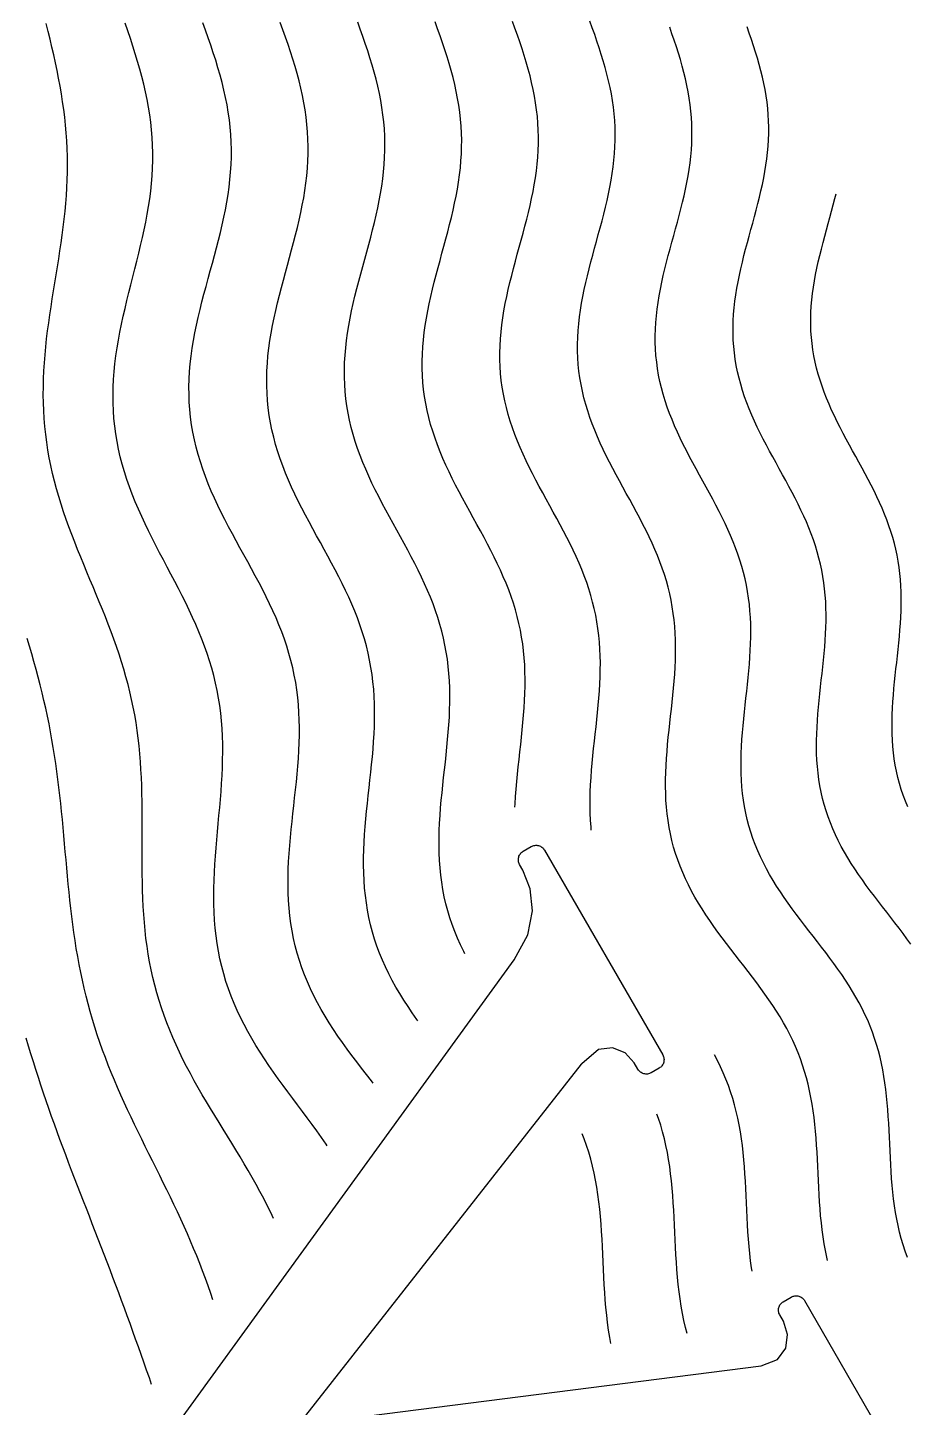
# Model space of a CAD drawing. Header units: millimetres. Extents: x -17.8 to 17.8, y -17.8 to 17.8.
# Drawn here: x -14.95 to -11.32, y -5.78 to -0.08 of the extents above; entities that cross this region are included whole.
import ezdxf

# ---------------------------------------------------------------- set-up
doc = ezdxf.new("R2010")
doc.units = ezdxf.units.MM
for name, color, linetype in [('ALTIN', 2, 'Continuous'), ('DOKU', 8, 'Continuous'), ('KESIM', 1, 'Continuous')]:
    doc.layers.add(name, color=color, linetype=linetype)

msp = doc.modelspace()

# ---------------------------------------------------------------- linework, layer by layer
at = {"layer": 'ALTIN'}
msp.add_lwpolyline([(-14.5195, -6.1042), (-12.9435, -3.93), (-12.8861, -3.8263), (-12.8673, -3.7271), (-12.8768, -3.6366), (-12.9065, -3.5599), (-12.9202, -3.5363), (-12.922, -3.5328), (-12.9234, -3.5291), (-12.9245, -3.5253), (-12.9252, -3.5215), (-12.9255, -3.5176), (-12.9255, -3.5136), (-12.925, -3.5097), (-12.9242, -3.5059), (-12.923, -3.5022), (-12.9214, -3.4986), (-12.9195, -3.4951), (-12.9173, -3.4919), (-12.9147, -3.4889), (-12.9119, -3.4862), (-12.9089, -3.4837), (-12.9056, -3.4816), (-12.8725, -3.4626), (-12.869, -3.4608), (-12.8654, -3.4593), (-12.8616, -3.4582), (-12.8577, -3.4575), (-12.8538, -3.4572), (-12.8499, -3.4573), (-12.846, -3.4577), (-12.8422, -3.4586), (-12.8384, -3.4598), (-12.8348, -3.4613), (-12.8314, -3.4632), (-12.8282, -3.4655), (-12.8252, -3.468), (-12.8224, -3.4708), (-12.82, -3.4739), (-12.8179, -3.4772), (-12.3298, -4.3226), (-12.328, -4.3261), (-12.3265, -4.3298), (-12.3255, -4.3335), (-12.3248, -4.3374), (-12.3244, -4.3413), (-12.3245, -4.3452), (-12.3249, -4.3491), (-12.3258, -4.353), (-12.327, -4.3567), (-12.3285, -4.3603), (-12.3304, -4.3637), (-12.3327, -4.367), (-12.3352, -4.37), (-12.338, -4.3727), (-12.3411, -4.3751), (-12.3444, -4.3773), (-12.3774, -4.3963), (-12.3809, -4.3981), (-12.3846, -4.3996), (-12.3884, -4.4006), (-12.3922, -4.4014), (-12.3961, -4.4017), (-12.4001, -4.4016), (-12.404, -4.4012), (-12.4078, -4.4003), (-12.4115, -4.3991), (-12.4151, -4.3976), (-12.4186, -4.3957), (-12.4218, -4.3934), (-12.4248, -4.3909), (-12.4275, -4.3881), (-12.43, -4.385), (-12.4321, -4.3817), (-12.4471, -4.3556), (-12.4854, -4.3142), (-12.5371, -4.293), (-12.5947, -4.3004), (-12.6642, -4.3589), (-12.6668, -4.3608), (-13.8346, -5.8499), (-11.9232, -5.6054), (-11.8563, -5.5804), (-11.8215, -5.5333), (-11.8145, -5.4763), (-11.8317, -5.4215), (-11.8465, -5.3959), (-11.8483, -5.3924), (-11.8498, -5.3888), (-11.8508, -5.385), (-11.8515, -5.3811), (-11.8519, -5.3772), (-11.8518, -5.3733), (-11.8514, -5.3694), (-11.8505, -5.3655), (-11.8493, -5.3618), (-11.8478, -5.3582), (-11.8459, -5.3548), (-11.8436, -5.3515), (-11.8411, -5.3486), (-11.8383, -5.3458), (-11.8352, -5.3434), (-11.8319, -5.3413), (-11.7989, -5.3222), (-11.7954, -5.3204), (-11.7917, -5.319), (-11.7879, -5.3179), (-11.7841, -5.3172), (-11.7802, -5.3168), (-11.7762, -5.3169), (-11.7723, -5.3174), (-11.7685, -5.3182), (-11.7648, -5.3194), (-11.7612, -5.321), (-11.7577, -5.3229), (-11.7545, -5.3251), (-11.7515, -5.3276), (-11.7488, -5.3305), (-11.7463, -5.3335), (-11.7442, -5.3368), (-11.3533, -6.014)], dxfattribs=at)
at = {"layer": 'DOKU'}
for points in [[(-12.6245, -3.3953), (-12.6257, -3.383), (-12.6278, -3.3541), (-12.6291, -3.325), (-12.6296, -3.2957), (-12.6295, -3.2662), (-12.6288, -3.2366), (-12.6275, -3.207), (-12.6257, -3.1772), (-12.6235, -3.1474), (-12.6209, -3.1175), (-12.618, -3.0876), (-12.6149, -3.0577), (-12.6116, -3.0278), (-12.6083, -2.9979), (-12.605, -2.9681), (-12.6018, -2.9383), (-12.5987, -2.9086), (-12.5958, -2.879), (-12.5933, -2.8496), (-12.5911, -2.8202), (-12.5893, -2.791), (-12.588, -2.7619), (-12.5873, -2.733), (-12.5872, -2.7042), (-12.5877, -2.6756), (-12.5889, -2.6472), (-12.5908, -2.6189), (-12.5935, -2.5908), (-12.597, -2.5629), (-12.6012, -2.5351), (-12.6063, -2.5075), (-12.6122, -2.4801), (-12.6189, -2.4529), (-12.6263, -2.4257), (-12.6346, -2.3988), (-12.6436, -2.3719), (-12.6534, -2.3452), (-12.6639, -2.3185), (-12.675, -2.292), (-12.6868, -2.2656), (-12.6991, -2.2392), (-12.7119, -2.2129), (-12.7251, -2.1866), (-12.7388, -2.1603), (-12.7527, -2.1341), (-12.767, -2.1078), (-12.7813, -2.0816), (-12.7958, -2.0553), (-12.8103, -2.029), (-12.8248, -2.0026), (-12.8391, -1.9761), (-12.8532, -1.9496), (-12.867, -1.923), (-12.8805, -1.8963), (-12.8935, -1.8695), (-12.9061, -1.8426), (-12.9181, -1.8155), (-12.9294, -1.7884), (-12.9401, -1.7611), (-12.9501, -1.7337), (-12.9593, -1.7061), (-12.9676, -1.6784), (-12.9751, -1.6506), (-12.9817, -1.6227), (-12.9874, -1.5947), (-12.9922, -1.5665), (-12.996, -1.5382), (-12.9989, -1.5098), (-13.0008, -1.4813), (-13.0019, -1.4526), (-13.0019, -1.4239), (-13.0011, -1.3952), (-12.9995, -1.3663), (-12.997, -1.3374), (-12.9937, -1.3084), (-12.9897, -1.2794), (-12.985, -1.2503), (-12.9796, -1.2212), (-12.9737, -1.1921), (-12.9673, -1.163), (-12.9604, -1.1339), (-12.9532, -1.1048), (-12.9457, -1.0757), (-12.9379, -1.0466), (-12.93, -1.0176), (-12.9221, -0.9886), (-12.9141, -0.9597), (-12.9063, -0.9308), (-12.8986, -0.902), (-12.8911, -0.8732), (-12.884, -0.8445), (-12.8772, -0.8158), (-12.8709, -0.7872), (-12.8651, -0.7587), (-12.8599, -0.7302), (-12.8552, -0.7018), (-12.8513, -0.6735), (-12.848, -0.6452), (-12.8455, -0.617), (-12.8438, -0.5888), (-12.8428, -0.5607), (-12.8427, -0.5327), (-12.8434, -0.5046), (-12.8449, -0.4766), (-12.8472, -0.4486), (-12.8504, -0.4207), (-12.8543, -0.3927), (-12.859, -0.3648), (-12.8645, -0.3369), (-12.8707, -0.3089), (-12.8775, -0.281), (-12.885, -0.253), (-12.893, -0.225), (-12.9015, -0.197), (-12.9105, -0.169), (-12.9199, -0.1409), (-12.9296, -0.1128), (-12.9395, -0.0847), (-12.9496, -0.0565)], [(-11.6498, -5.1707), (-11.6528, -5.1577), (-11.6585, -5.1299), (-11.6635, -5.1017), (-11.6679, -5.0734), (-11.6717, -5.0448), (-11.675, -5.016), (-11.6778, -4.987), (-11.6802, -4.958), (-11.6823, -4.9288), (-11.6841, -4.8995), (-11.6856, -4.8702), (-11.6871, -4.8409), (-11.6884, -4.8117), (-11.6898, -4.7824), (-11.6912, -4.7533), (-11.6928, -4.7242), (-11.6945, -4.6952), (-11.6966, -4.6665), (-11.6989, -4.6378), (-11.7017, -4.6094), (-11.7049, -4.5812), (-11.7086, -4.5532), (-11.7129, -4.5255), (-11.7177, -4.498), (-11.7232, -4.4708), (-11.7294, -4.4439), (-11.7363, -4.4172), (-11.7439, -4.3909), (-11.7522, -4.3648), (-11.7613, -4.339), (-11.7712, -4.3135), (-11.7818, -4.2882), (-11.7931, -4.2632), (-11.8052, -4.2385), (-11.818, -4.214), (-11.8315, -4.1897), (-11.8456, -4.1657), (-11.8604, -4.1418), (-11.8757, -4.1181), (-11.8916, -4.0946), (-11.908, -4.0712), (-11.9248, -4.0479), (-11.9419, -4.0247), (-11.9594, -4.0015), (-11.9771, -3.9784), (-11.9949, -3.9553), (-12.0129, -3.9322), (-12.0309, -3.9091), (-12.0488, -3.8859), (-12.0666, -3.8626), (-12.0843, -3.8392), (-12.1017, -3.8156), (-12.1187, -3.792), (-12.1354, -3.7681), (-12.1516, -3.7441), (-12.1672, -3.7199), (-12.1823, -3.6955), (-12.1968, -3.6708), (-12.2106, -3.6459), (-12.2236, -3.6208), (-12.2359, -3.5954), (-12.2473, -3.5698), (-12.258, -3.5439), (-12.2677, -3.5177), (-12.2766, -3.4913), (-12.2846, -3.4646), (-12.2917, -3.4377), (-12.298, -3.4105), (-12.3033, -3.3831), (-12.3078, -3.3555), (-12.3114, -3.3276), (-12.3142, -3.2996), (-12.3162, -3.2713), (-12.3175, -3.2429), (-12.318, -3.2143), (-12.3179, -3.1856), (-12.3172, -3.1568), (-12.3159, -3.1279), (-12.3142, -3.0988), (-12.312, -3.0697), (-12.3095, -3.0406), (-12.3067, -3.0114), (-12.3037, -2.9822), (-12.3005, -2.9531), (-12.2972, -2.9239), (-12.294, -2.8949), (-12.2908, -2.8658), (-12.2878, -2.8369), (-12.2851, -2.808), (-12.2826, -2.7793), (-12.2804, -2.7506), (-12.2787, -2.7221), (-12.2775, -2.6938), (-12.2767, -2.6655), (-12.2766, -2.6375), (-12.2771, -2.6096), (-12.2783, -2.5818), (-12.2802, -2.5543), (-12.2828, -2.5269), (-12.2862, -2.4997), (-12.2903, -2.4726), (-12.2953, -2.4457), (-12.301, -2.4189), (-12.3075, -2.3923), (-12.3148, -2.3659), (-12.3229, -2.3396), (-12.3317, -2.3134), (-12.3412, -2.2873), (-12.3514, -2.2613), (-12.3623, -2.2355), (-12.3737, -2.2097), (-12.3857, -2.1839), (-12.3982, -2.1583), (-12.4112, -2.1326), (-12.4245, -2.107), (-12.4381, -2.0814), (-12.452, -2.0558), (-12.466, -2.0302), (-12.4801, -2.0046), (-12.4943, -1.9789), (-12.5083, -1.9532), (-12.5223, -1.9274), (-12.5361, -1.9015), (-12.5496, -1.8755), (-12.5627, -1.8495), (-12.5754, -1.8233), (-12.5877, -1.7971), (-12.5994, -1.7707), (-12.6104, -1.7442), (-12.6209, -1.7176), (-12.6306, -1.6909), (-12.6395, -1.664), (-12.6477, -1.637), (-12.655, -1.6099), (-12.6614, -1.5827), (-12.667, -1.5553), (-12.6716, -1.5278), (-12.6754, -1.5002), (-12.6782, -1.4725), (-12.6801, -1.4447), (-12.6811, -1.4168), (-12.6812, -1.3888), (-12.6804, -1.3607), (-12.6788, -1.3326), (-12.6763, -1.3044), (-12.6731, -1.2761), (-12.6692, -1.2478), (-12.6646, -1.2195), (-12.6594, -1.1911), (-12.6536, -1.1627), (-12.6474, -1.1343), (-12.6407, -1.1059), (-12.6336, -1.0775), (-12.6263, -1.0492), (-12.6187, -1.0208), (-12.611, -0.9925), (-12.6032, -0.9642), (-12.5955, -0.936), (-12.5878, -0.9078), (-12.5803, -0.8797), (-12.5731, -0.8516), (-12.5661, -0.8236), (-12.5595, -0.7957), (-12.5534, -0.7678), (-12.5477, -0.74), (-12.5426, -0.7122), (-12.5381, -0.6845), (-12.5342, -0.6569), (-12.531, -0.6293), (-12.5286, -0.6018), (-12.5269, -0.5743), (-12.5259, -0.5469), (-12.5258, -0.5195), (-12.5265, -0.4922), (-12.528, -0.4649), (-12.5302, -0.4376), (-12.5333, -0.4103), (-12.5372, -0.383), (-12.5418, -0.3558), (-12.5471, -0.3286), (-12.5531, -0.3013), (-12.5598, -0.2741), (-12.5671, -0.2468), (-12.5749, -0.2195), (-12.5832, -0.1922), (-12.592, -0.1648), (-12.6011, -0.1375), (-12.6106, -0.1101), (-12.6203, -0.0826), (-12.6301, -0.0551)], [(-13.9367, -4.9972), (-13.9478, -4.9735), (-13.9621, -4.9442), (-13.9768, -4.9152), (-13.9921, -4.8862), (-14.0077, -4.8575), (-14.0238, -4.8288), (-14.0402, -4.8002), (-14.057, -4.7717), (-14.074, -4.7433), (-14.0912, -4.7148), (-14.1086, -4.6865), (-14.1261, -4.6581), (-14.1437, -4.6297), (-14.1612, -4.6013), (-14.1787, -4.5728), (-14.1961, -4.5442), (-14.2134, -4.5156), (-14.2304, -4.4868), (-14.2471, -4.4579), (-14.2634, -4.4289), (-14.2794, -4.3997), (-14.295, -4.3704), (-14.31, -4.3409), (-14.3246, -4.3112), (-14.3386, -4.2813), (-14.3519, -4.2512), (-14.3647, -4.2209), (-14.3767, -4.1904), (-14.3881, -4.1597), (-14.3988, -4.1288), (-14.4088, -4.0977), (-14.418, -4.0663), (-14.4265, -4.0347), (-14.4343, -4.003), (-14.4414, -3.971), (-14.4477, -3.9389), (-14.4533, -3.9066), (-14.4583, -3.8741), (-14.4626, -3.8415), (-14.4663, -3.8087), (-14.4694, -3.7757), (-14.472, -3.7427), (-14.4741, -3.7096), (-14.4757, -3.6764), (-14.4769, -3.6431), (-14.4777, -3.6097), (-14.4783, -3.5763), (-14.4785, -3.5429), (-14.4786, -3.5094), (-14.4786, -3.476), (-14.4785, -3.4426), (-14.4783, -3.4092), (-14.4782, -3.3758), (-14.4782, -3.3426), (-14.4784, -3.3093), (-14.4787, -3.2762), (-14.4794, -3.2432), (-14.4803, -3.2102), (-14.4816, -3.1774), (-14.4833, -3.1446), (-14.4854, -3.112), (-14.488, -3.0795), (-14.4911, -3.0472), (-14.4948, -3.0149), (-14.499, -2.9828), (-14.5038, -2.9508), (-14.5092, -2.919), (-14.5152, -2.8872), (-14.5218, -2.8556), (-14.529, -2.8241), (-14.5368, -2.7928), (-14.5452, -2.7615), (-14.5541, -2.7303), (-14.5636, -2.6992), (-14.5737, -2.6682), (-14.5842, -2.6372), (-14.5951, -2.6064), (-14.6065, -2.5755), (-14.6183, -2.5447), (-14.6304, -2.514), (-14.6427, -2.4832), (-14.6553, -2.4525), (-14.668, -2.4217), (-14.6809, -2.3909), (-14.6938, -2.3601), (-14.7067, -2.3293), (-14.7195, -2.2984), (-14.7322, -2.2675), (-14.7448, -2.2365), (-14.757, -2.2055), (-14.769, -2.1743), (-14.7807, -2.1431), (-14.7919, -2.1118), (-14.8027, -2.0804), (-14.8129, -2.0489), (-14.8227, -2.0173), (-14.8318, -1.9856), (-14.8403, -1.9538), (-14.8481, -1.9218), (-14.8553, -1.8898), (-14.8617, -1.8577), (-14.8674, -1.8255), (-14.8724, -1.7932), (-14.8766, -1.7608), (-14.8801, -1.7283), (-14.8828, -1.6957), (-14.8848, -1.663), (-14.886, -1.6303), (-14.8865, -1.5975), (-14.8863, -1.5646), (-14.8855, -1.5317), (-14.884, -1.4987), (-14.882, -1.4657), (-14.8793, -1.4327), (-14.8762, -1.3997), (-14.8726, -1.3666), (-14.8685, -1.3335), (-14.8642, -1.3004), (-14.8595, -1.2674), (-14.8545, -1.2343), (-14.8494, -1.2013), (-14.8441, -1.1683), (-14.8388, -1.1353), (-14.8334, -1.1023), (-14.8281, -1.0694), (-14.8229, -1.0365), (-14.8178, -1.0037), (-14.813, -0.9709), (-14.8084, -0.9382), (-14.8042, -0.9055), (-14.8003, -0.8728), (-14.7969, -0.8402), (-14.7939, -0.8077), (-14.7914, -0.7752), (-14.7894, -0.7427), (-14.7879, -0.7103), (-14.7871, -0.6779), (-14.7868, -0.6456), (-14.7872, -0.6133), (-14.7881, -0.581), (-14.7897, -0.5488), (-14.7919, -0.5165), (-14.7947, -0.4843), (-14.7981, -0.4521), (-14.8021, -0.4199), (-14.8066, -0.3877), (-14.8116, -0.3555), (-14.8172, -0.3233), (-14.8232, -0.2911), (-14.8296, -0.2589), (-14.8364, -0.2266), (-14.8435, -0.1943), (-14.8509, -0.162), (-14.8585, -0.1297), (-14.8663, -0.0973), (-14.8742, -0.0649)], [(-13.7143, -4.6983), (-13.7195, -4.6905), (-13.7383, -4.6635), (-13.7575, -4.6366), (-13.777, -4.6097), (-13.7968, -4.5829), (-13.8168, -4.5561), (-13.8368, -4.5292), (-13.8569, -4.5024), (-13.8769, -4.4754), (-13.8968, -4.4484), (-13.9165, -4.4213), (-13.9359, -4.394), (-13.955, -4.3665), (-13.9736, -4.3389), (-13.9917, -4.3111), (-14.0093, -4.2831), (-14.0262, -4.2548), (-14.0424, -4.2263), (-14.0579, -4.1975), (-14.0725, -4.1685), (-14.0864, -4.1392), (-14.0993, -4.1096), (-14.1114, -4.0797), (-14.1225, -4.0496), (-14.1326, -4.0191), (-14.1418, -3.9884), (-14.15, -3.9574), (-14.1573, -3.9262), (-14.1636, -3.8946), (-14.1689, -3.8629), (-14.1733, -3.8309), (-14.1768, -3.7987), (-14.1795, -3.7662), (-14.1813, -3.7336), (-14.1824, -3.7008), (-14.1828, -3.6679), (-14.1824, -3.6348), (-14.1815, -3.6017), (-14.1801, -3.5684), (-14.1782, -3.535), (-14.1759, -3.5016), (-14.1733, -3.4682), (-14.1704, -3.4347), (-14.1674, -3.4013), (-14.1643, -3.3679), (-14.1613, -3.3345), (-14.1583, -3.3012), (-14.1554, -3.268), (-14.1528, -3.2349), (-14.1505, -3.2019), (-14.1486, -3.1691), (-14.1471, -3.1363), (-14.1462, -3.1038), (-14.1458, -3.0714), (-14.1461, -3.0391), (-14.147, -3.007), (-14.1487, -2.9751), (-14.1511, -2.9434), (-14.1543, -2.9119), (-14.1583, -2.8805), (-14.1632, -2.8494), (-14.1689, -2.8184), (-14.1755, -2.7875), (-14.1829, -2.7569), (-14.1912, -2.7264), (-14.2003, -2.696), (-14.2102, -2.6658), (-14.2209, -2.6357), (-14.2323, -2.6057), (-14.2444, -2.5758), (-14.2571, -2.546), (-14.2705, -2.5163), (-14.2844, -2.4866), (-14.2987, -2.457), (-14.3135, -2.4274), (-14.3285, -2.3978), (-14.3439, -2.3682), (-14.3594, -2.3386), (-14.375, -2.3089), (-14.3906, -2.2793), (-14.4062, -2.2495), (-14.4216, -2.2197), (-14.4368, -2.1898), (-14.4517, -2.1598), (-14.4663, -2.1297), (-14.4803, -2.0995), (-14.4939, -2.0692), (-14.5068, -2.0388), (-14.5191, -2.0082), (-14.5306, -1.9775), (-14.5414, -1.9467), (-14.5514, -1.9157), (-14.5605, -1.8846), (-14.5686, -1.8534), (-14.5758, -1.822), (-14.5821, -1.7905), (-14.5874, -1.7588), (-14.5916, -1.727), (-14.5949, -1.6951), (-14.5972, -1.6631), (-14.5984, -1.631), (-14.5987, -1.5988), (-14.5981, -1.5665), (-14.5965, -1.5342), (-14.5941, -1.5017), (-14.5908, -1.4692), (-14.5867, -1.4367), (-14.5819, -1.4041), (-14.5764, -1.3715), (-14.5704, -1.3388), (-14.5637, -1.3062), (-14.5566, -1.2735), (-14.5491, -1.2409), (-14.5413, -1.2083), (-14.5333, -1.1757), (-14.5251, -1.1431), (-14.5168, -1.1106), (-14.5086, -1.0782), (-14.5004, -1.0458), (-14.4924, -1.0134), (-14.4846, -0.9811), (-14.4772, -0.9489), (-14.4702, -0.9167), (-14.4636, -0.8846), (-14.4576, -0.8526), (-14.4521, -0.8207), (-14.4473, -0.7888), (-14.4432, -0.7569), (-14.4399, -0.7252), (-14.4373, -0.6935), (-14.4356, -0.6618), (-14.4346, -0.6302), (-14.4346, -0.5987), (-14.4354, -0.5672), (-14.4371, -0.5357), (-14.4396, -0.5042), (-14.443, -0.4728), (-14.4472, -0.4414), (-14.4523, -0.41), (-14.4581, -0.3786), (-14.4647, -0.3472), (-14.472, -0.3158), (-14.4799, -0.2843), (-14.4884, -0.2529), (-14.4975, -0.2214), (-14.507, -0.1899), (-14.517, -0.1584), (-14.5272, -0.1268), (-14.5377, -0.0952), (-14.5484, -0.0635)], [(-13.525, -4.4389), (-13.5323, -4.4296), (-13.5526, -4.4035), (-13.5728, -4.3773), (-13.5929, -4.3511), (-13.6127, -4.3247), (-13.6323, -4.2982), (-13.6515, -4.2716), (-13.6703, -4.2447), (-13.6885, -4.2177), (-13.7062, -4.1904), (-13.7232, -4.1629), (-13.7395, -4.1351), (-13.755, -4.1071), (-13.7697, -4.0788), (-13.7835, -4.0502), (-13.7964, -4.0213), (-13.8084, -3.9921), (-13.8194, -3.9626), (-13.8294, -3.9329), (-13.8384, -3.9028), (-13.8464, -3.8725), (-13.8534, -3.8419), (-13.8595, -3.811), (-13.8645, -3.7799), (-13.8686, -3.7485), (-13.8717, -3.7169), (-13.874, -3.6851), (-13.8754, -3.6531), (-13.876, -3.6209), (-13.8759, -3.5886), (-13.8751, -3.5561), (-13.8737, -3.5235), (-13.8717, -3.4908), (-13.8693, -3.458), (-13.8664, -3.4252), (-13.8633, -3.3923), (-13.8598, -3.3595), (-13.8563, -3.3266), (-13.8526, -3.2938), (-13.849, -3.261), (-13.8454, -3.2283), (-13.842, -3.1957), (-13.8389, -3.1632), (-13.8361, -3.1308), (-13.8337, -3.0985), (-13.8317, -3.0664), (-13.8303, -3.0345), (-13.8295, -3.0027), (-13.8294, -2.9711), (-13.83, -2.9396), (-13.8313, -2.9084), (-13.8334, -2.8774), (-13.8364, -2.8465), (-13.8402, -2.8158), (-13.8448, -2.7853), (-13.8504, -2.755), (-13.8569, -2.7249), (-13.8642, -2.6949), (-13.8724, -2.6651), (-13.8815, -2.6355), (-13.8914, -2.606), (-13.9022, -2.5766), (-13.9137, -2.5474), (-13.9259, -2.5182), (-13.9388, -2.4892), (-13.9523, -2.4602), (-13.9664, -2.4312), (-13.981, -2.4024), (-13.996, -2.3735), (-14.0113, -2.3447), (-14.0269, -2.3159), (-14.0427, -2.287), (-14.0586, -2.2581), (-14.0746, -2.2292), (-14.0904, -2.2002), (-14.1062, -2.1711), (-14.1217, -2.142), (-14.1369, -2.1128), (-14.1517, -2.0834), (-14.166, -2.054), (-14.1798, -2.0244), (-14.193, -1.9947), (-14.2054, -1.9649), (-14.2172, -1.9349), (-14.2281, -1.9048), (-14.2382, -1.8745), (-14.2474, -1.8441), (-14.2556, -1.8135), (-14.2629, -1.7829), (-14.2691, -1.752), (-14.2744, -1.7211), (-14.2786, -1.69), (-14.2818, -1.6588), (-14.2839, -1.6274), (-14.285, -1.596), (-14.2851, -1.5645), (-14.2842, -1.5328), (-14.2824, -1.5011), (-14.2797, -1.4694), (-14.2761, -1.4375), (-14.2716, -1.4056), (-14.2665, -1.3737), (-14.2606, -1.3417), (-14.2541, -1.3098), (-14.247, -1.2778), (-14.2395, -1.2458), (-14.2315, -1.2138), (-14.2233, -1.1819), (-14.2147, -1.1499), (-14.2061, -1.118), (-14.1973, -1.0862), (-14.1886, -1.0544), (-14.18, -1.0227), (-14.1715, -0.991), (-14.1633, -0.9594), (-14.1555, -0.9278), (-14.1481, -0.8963), (-14.1411, -0.8649), (-14.1348, -0.8336), (-14.129, -0.8023), (-14.1239, -0.7711), (-14.1196, -0.74), (-14.116, -0.7089), (-14.1132, -0.6779), (-14.1113, -0.647), (-14.1103, -0.6161), (-14.1101, -0.5852), (-14.1109, -0.5544), (-14.1125, -0.5236), (-14.1151, -0.4929), (-14.1186, -0.4622), (-14.1229, -0.4315), (-14.1281, -0.4008), (-14.1341, -0.3701), (-14.1409, -0.3394), (-14.1484, -0.3087), (-14.1566, -0.278), (-14.1654, -0.2473), (-14.1748, -0.2165), (-14.1847, -0.1857), (-14.195, -0.1548), (-14.2056, -0.124), (-14.2165, -0.093), (-14.2276, -0.0621)], [(-13.3404, -4.182), (-13.345, -4.1757), (-13.3633, -4.1494), (-13.3811, -4.123), (-13.3984, -4.0963), (-13.415, -4.0694), (-13.4309, -4.0423), (-13.4461, -4.0148), (-13.4605, -3.9872), (-13.474, -3.9592), (-13.4866, -3.931), (-13.4983, -3.9025), (-13.5091, -3.8737), (-13.5188, -3.8446), (-13.5277, -3.8152), (-13.5355, -3.7855), (-13.5423, -3.7556), (-13.5482, -3.7254), (-13.5531, -3.695), (-13.5571, -3.6643), (-13.5602, -3.6335), (-13.5624, -3.6023), (-13.5638, -3.5711), (-13.5644, -3.5396), (-13.5643, -3.508), (-13.5635, -3.4762), (-13.5621, -3.4443), (-13.5602, -3.4124), (-13.5578, -3.3803), (-13.555, -3.3483), (-13.5519, -3.3161), (-13.5486, -3.284), (-13.5451, -3.2519), (-13.5415, -3.2198), (-13.538, -3.1878), (-13.5345, -3.1558), (-13.5312, -3.1239), (-13.5281, -3.0921), (-13.5254, -3.0605), (-13.523, -3.0289), (-13.5211, -2.9976), (-13.5198, -2.9663), (-13.519, -2.9353), (-13.5188, -2.9044), (-13.5194, -2.8736), (-13.5207, -2.8431), (-13.5228, -2.8127), (-13.5256, -2.7826), (-13.5294, -2.7526), (-13.5339, -2.7228), (-13.5394, -2.6931), (-13.5457, -2.6637), (-13.5529, -2.6344), (-13.5609, -2.6053), (-13.5698, -2.5763), (-13.5795, -2.5475), (-13.59, -2.5188), (-13.6012, -2.4902), (-13.6132, -2.4617), (-13.6258, -2.4333), (-13.639, -2.4049), (-13.6528, -2.3767), (-13.667, -2.3484), (-13.6817, -2.3202), (-13.6967, -2.292), (-13.7119, -2.2638), (-13.7274, -2.2356), (-13.7429, -2.2074), (-13.7585, -2.1791), (-13.774, -2.1508), (-13.7894, -2.1224), (-13.8045, -2.0939), (-13.8194, -2.0653), (-13.8339, -2.0366), (-13.8479, -2.0078), (-13.8614, -1.9789), (-13.8742, -1.9499), (-13.8864, -1.9207), (-13.8979, -1.8914), (-13.9086, -1.862), (-13.9185, -1.8324), (-13.9274, -1.8027), (-13.9355, -1.7728), (-13.9426, -1.7428), (-13.9487, -1.7127), (-13.9538, -1.6824), (-13.9579, -1.652), (-13.961, -1.6215), (-13.9631, -1.5909), (-13.9642, -1.5602), (-13.9643, -1.5293), (-13.9635, -1.4984), (-13.9617, -1.4674), (-13.959, -1.4364), (-13.9555, -1.4052), (-13.9511, -1.3741), (-13.9461, -1.3429), (-13.9403, -1.3116), (-13.934, -1.2804), (-13.9271, -1.2491), (-13.9197, -1.2178), (-13.9119, -1.1866), (-13.9039, -1.1553), (-13.8955, -1.1241), (-13.8871, -1.0929), (-13.8785, -1.0618), (-13.87, -1.0307), (-13.8616, -0.9997), (-13.8533, -0.9687), (-13.8453, -0.9378), (-13.8376, -0.907), (-13.8304, -0.8762), (-13.8236, -0.8455), (-13.8173, -0.8149), (-13.8117, -0.7843), (-13.8067, -0.7538), (-13.8025, -0.7234), (-13.799, -0.693), (-13.7963, -0.6627), (-13.7944, -0.6324), (-13.7934, -0.6022), (-13.7932, -0.5721), (-13.794, -0.542), (-13.7956, -0.5119), (-13.7981, -0.4818), (-13.8015, -0.4518), (-13.8057, -0.4218), (-13.8108, -0.3918), (-13.8167, -0.3618), (-13.8233, -0.3318), (-13.8307, -0.3018), (-13.8387, -0.2718), (-13.8473, -0.2417), (-13.8565, -0.2116), (-13.8661, -0.1815), (-13.8762, -0.1514), (-13.8866, -0.1212), (-13.8973, -0.091), (-13.9081, -0.0607)], [(-13.1461, -3.9054), (-13.1512, -3.8956), (-13.1644, -3.8683), (-13.1768, -3.8407), (-13.1882, -3.8128), (-13.1987, -3.7847), (-13.2083, -3.7563), (-13.2169, -3.7276), (-13.2246, -3.6986), (-13.2313, -3.6694), (-13.237, -3.6399), (-13.2418, -3.6101), (-13.2457, -3.5802), (-13.2487, -3.55), (-13.2509, -3.5196), (-13.2522, -3.489), (-13.2528, -3.4583), (-13.2527, -3.4274), (-13.252, -3.3964), (-13.2506, -3.3652), (-13.2487, -3.334), (-13.2464, -3.3027), (-13.2437, -3.2713), (-13.2406, -3.24), (-13.2374, -3.2086), (-13.234, -3.1772), (-13.2305, -3.1458), (-13.227, -3.1145), (-13.2236, -3.0833), (-13.2204, -3.0522), (-13.2174, -3.0211), (-13.2147, -2.9902), (-13.2124, -2.9594), (-13.2105, -2.9287), (-13.2092, -2.8982), (-13.2084, -2.8678), (-13.2083, -2.8376), (-13.2088, -2.8076), (-13.2101, -2.7778), (-13.2121, -2.7481), (-13.2149, -2.7186), (-13.2186, -2.6893), (-13.223, -2.6602), (-13.2284, -2.6313), (-13.2345, -2.6025), (-13.2415, -2.5739), (-13.2494, -2.5454), (-13.2581, -2.5171), (-13.2675, -2.4889), (-13.2778, -2.4609), (-13.2888, -2.433), (-13.3005, -2.4051), (-13.3128, -2.3774), (-13.3257, -2.3497), (-13.3391, -2.3221), (-13.3531, -2.2945), (-13.3674, -2.2669), (-13.382, -2.2394), (-13.3969, -2.2118), (-13.412, -2.1843), (-13.4272, -2.1567), (-13.4424, -2.1291), (-13.4576, -2.1014), (-13.4726, -2.0736), (-13.4874, -2.0458), (-13.5019, -2.0179), (-13.5161, -1.9899), (-13.5298, -1.9617), (-13.5429, -1.9335), (-13.5555, -1.9051), (-13.5674, -1.8766), (-13.5787, -1.848), (-13.5891, -1.8192), (-13.5987, -1.7903), (-13.6075, -1.7613), (-13.6154, -1.7321), (-13.6223, -1.7028), (-13.6283, -1.6733), (-13.6333, -1.6438), (-13.6373, -1.6141), (-13.6403, -1.5843), (-13.6424, -1.5544), (-13.6434, -1.5243), (-13.6435, -1.4942), (-13.6427, -1.464), (-13.6409, -1.4337), (-13.6383, -1.4034), (-13.6349, -1.373), (-13.6307, -1.3425), (-13.6257, -1.312), (-13.6201, -1.2815), (-13.6139, -1.2509), (-13.6071, -1.2204), (-13.5999, -1.1898), (-13.5924, -1.1593), (-13.5845, -1.1288), (-13.5763, -1.0983), (-13.568, -1.0678), (-13.5597, -1.0374), (-13.5514, -1.007), (-13.5431, -0.9767), (-13.5351, -0.9465), (-13.5272, -0.9163), (-13.5197, -0.8861), (-13.5127, -0.8561), (-13.506, -0.8261), (-13.4999, -0.7961), (-13.4944, -0.7663), (-13.4896, -0.7365), (-13.4854, -0.7067), (-13.482, -0.6771), (-13.4794, -0.6475), (-13.4775, -0.6179), (-13.4765, -0.5884), (-13.4764, -0.5589), (-13.4771, -0.5295), (-13.4787, -0.5001), (-13.4812, -0.4708), (-13.4845, -0.4414), (-13.4886, -0.4121), (-13.4936, -0.3828), (-13.4993, -0.3535), (-13.5058, -0.3242), (-13.513, -0.2949), (-13.5208, -0.2655), (-13.5292, -0.2362), (-13.5382, -0.2068), (-13.5476, -0.1773), (-13.5574, -0.1479), (-13.5676, -0.1184), (-13.578, -0.0889), (-13.5886, -0.0593)], [(-12.9397, -3.3002), (-12.939, -3.2861), (-12.9372, -3.2556), (-12.9349, -3.225), (-12.9323, -3.1944), (-12.9293, -3.1638), (-12.9261, -3.1331), (-12.9228, -3.1025), (-12.9194, -3.0719), (-12.916, -3.0413), (-12.9127, -3.0108), (-12.9095, -2.9804), (-12.9066, -2.9501), (-12.904, -2.9199), (-12.9017, -2.8898), (-12.8999, -2.8598), (-12.8986, -2.83), (-12.8979, -2.8004), (-12.8977, -2.7709), (-12.8983, -2.7416), (-12.8995, -2.7125), (-12.9015, -2.6835), (-12.9042, -2.6547), (-12.9078, -2.6261), (-12.9121, -2.5977), (-12.9173, -2.5694), (-12.9233, -2.5413), (-12.9302, -2.5134), (-12.9379, -2.4856), (-12.9463, -2.4579), (-12.9556, -2.4304), (-12.9656, -2.403), (-12.9763, -2.3758), (-12.9877, -2.3486), (-12.9998, -2.3215), (-13.0124, -2.2944), (-13.0255, -2.2675), (-13.0391, -2.2405), (-13.0531, -2.2136), (-13.0674, -2.1867), (-13.0819, -2.1598), (-13.0967, -2.1329), (-13.1115, -2.106), (-13.1264, -2.079), (-13.1412, -2.052), (-13.1559, -2.0249), (-13.1703, -1.9977), (-13.1845, -1.9704), (-13.1983, -1.9431), (-13.2117, -1.9156), (-13.2245, -1.888), (-13.2368, -1.8603), (-13.2484, -1.8325), (-13.2594, -1.8045), (-13.2696, -1.7764), (-13.279, -1.7482), (-13.2876, -1.7199), (-13.2952, -1.6914), (-13.302, -1.6627), (-13.3079, -1.634), (-13.3127, -1.6051), (-13.3167, -1.5761), (-13.3196, -1.547), (-13.3216, -1.5178), (-13.3226, -1.4885), (-13.3227, -1.4591), (-13.3219, -1.4296), (-13.3202, -1.4), (-13.3177, -1.3704), (-13.3143, -1.3407), (-13.3102, -1.3109), (-13.3053, -1.2812), (-13.2999, -1.2514), (-13.2938, -1.2215), (-13.2872, -1.1917), (-13.2802, -1.1619), (-13.2728, -1.132), (-13.2651, -1.1022), (-13.2571, -1.0725), (-13.249, -1.0427), (-13.2409, -1.013), (-13.2327, -0.9834), (-13.2247, -0.9538), (-13.2168, -0.9242), (-13.2092, -0.8947), (-13.2019, -0.8653), (-13.1949, -0.8359), (-13.1885, -0.8066), (-13.1825, -0.7774), (-13.1771, -0.7483), (-13.1724, -0.7192), (-13.1683, -0.6901), (-13.165, -0.6612), (-13.1624, -0.6322), (-13.1606, -0.6034), (-13.1597, -0.5746), (-13.1595, -0.5458), (-13.1602, -0.5171), (-13.1618, -0.4884), (-13.1642, -0.4597), (-13.1674, -0.4311), (-13.1715, -0.4024), (-13.1763, -0.3738), (-13.1819, -0.3452), (-13.1882, -0.3166), (-13.1952, -0.2879), (-13.2029, -0.2593), (-13.2111, -0.2306), (-13.2199, -0.2019), (-13.2291, -0.1732), (-13.2387, -0.1444), (-13.2486, -0.1156), (-13.2588, -0.0868), (-13.2691, -0.0579)], [(-11.3193, -5.1585), (-11.3286, -5.1329), (-11.3371, -5.107), (-11.3448, -5.0807), (-11.3518, -5.0542), (-11.3581, -5.0273), (-11.3636, -5.0001), (-11.3685, -4.9727), (-11.3728, -4.945), (-11.3765, -4.9171), (-11.3797, -4.8891), (-11.3824, -4.8609), (-11.3848, -4.8325), (-11.3868, -4.8041), (-11.3885, -4.7756), (-11.39, -4.747), (-11.3914, -4.7185), (-11.3928, -4.6899), (-11.3941, -4.6614), (-11.3955, -4.633), (-11.397, -4.6047), (-11.3987, -4.5765), (-11.4007, -4.5484), (-11.403, -4.5205), (-11.4057, -4.4928), (-11.4088, -4.4653), (-11.4124, -4.4381), (-11.4166, -4.411), (-11.4213, -4.3842), (-11.4267, -4.3577), (-11.4327, -4.3315), (-11.4394, -4.3055), (-11.4468, -4.2798), (-11.4549, -4.2544), (-11.4638, -4.2292), (-11.4734, -4.2043), (-11.4837, -4.1797), (-11.4948, -4.1554), (-11.5066, -4.1313), (-11.519, -4.1074), (-11.5322, -4.0838), (-11.546, -4.0603), (-11.5604, -4.0371), (-11.5753, -4.014), (-11.5908, -3.991), (-11.6067, -3.9682), (-11.6231, -3.9455), (-11.6398, -3.9229), (-11.6568, -3.9003), (-11.6741, -3.8778), (-11.6915, -3.8553), (-11.709, -3.8327), (-11.7265, -3.8102), (-11.744, -3.7876), (-11.7614, -3.7649), (-11.7786, -3.742), (-11.7955, -3.7191), (-11.8121, -3.696), (-11.8284, -3.6728), (-11.8442, -3.6494), (-11.8595, -3.6258), (-11.8742, -3.602), (-11.8883, -3.578), (-11.9017, -3.5537), (-11.9144, -3.5292), (-11.9264, -3.5045), (-11.9375, -3.4795), (-11.9479, -3.4542), (-11.9574, -3.4287), (-11.9661, -3.403), (-11.9739, -3.377), (-11.9808, -3.3507), (-11.9869, -3.3243), (-11.9921, -3.2975), (-11.9964, -3.2706), (-12, -3.2435), (-12.0027, -3.2161), (-12.0047, -3.1886), (-12.0059, -3.1609), (-12.0064, -3.133), (-12.0063, -3.105), (-12.0056, -3.0769), (-12.0044, -3.0487), (-12.0027, -3.0204), (-12.0006, -2.9921), (-11.9981, -2.9637), (-11.9954, -2.9352), (-11.9924, -2.9068), (-11.9893, -2.8784), (-11.9862, -2.85), (-11.983, -2.8216), (-11.9799, -2.7933), (-11.977, -2.7651), (-11.9743, -2.737), (-11.9719, -2.709), (-11.9698, -2.681), (-11.9681, -2.6533), (-11.9669, -2.6256), (-11.9662, -2.5981), (-11.9661, -2.5708), (-11.9666, -2.5436), (-11.9677, -2.5165), (-11.9695, -2.4897), (-11.9721, -2.463), (-11.9754, -2.4364), (-11.9794, -2.41), (-11.9842, -2.3838), (-11.9898, -2.3577), (-11.9962, -2.3318), (-12.0033, -2.306), (-12.0112, -2.2804), (-12.0198, -2.2549), (-12.029, -2.2295), (-12.039, -2.2041), (-12.0496, -2.1789), (-12.0607, -2.1538), (-12.0724, -2.1287), (-12.0846, -2.1037), (-12.0972, -2.0787), (-12.1102, -2.0537), (-12.1235, -2.0288), (-12.137, -2.0038), (-12.1506, -1.9789), (-12.1644, -1.9539), (-12.1782, -1.9288), (-12.1919, -1.9038), (-12.2055, -1.8786), (-12.219, -1.8534), (-12.2321, -1.8281), (-12.2449, -1.8027), (-12.2573, -1.7772), (-12.2692, -1.7516), (-12.2806, -1.7259), (-12.2914, -1.7001), (-12.3016, -1.6742), (-12.3111, -1.6481), (-12.3198, -1.6219), (-12.3277, -1.5956), (-12.3349, -1.5692), (-12.3411, -1.5426), (-12.3466, -1.516), (-12.3511, -1.4892), (-12.3547, -1.4623), (-12.3575, -1.4353), (-12.3593, -1.4082), (-12.3603, -1.381), (-12.3604, -1.3537), (-12.3596, -1.3263), (-12.358, -1.2989), (-12.3557, -1.2714), (-12.3525, -1.2438), (-12.3487, -1.2162), (-12.3442, -1.1886), (-12.3392, -1.161), (-12.3335, -1.1333), (-12.3274, -1.1056), (-12.3209, -1.0779), (-12.314, -1.0503), (-12.3069, -1.0226), (-12.2995, -0.995), (-12.292, -0.9674), (-12.2844, -0.9398), (-12.2769, -0.9123), (-12.2694, -0.8849), (-12.2621, -0.8574), (-12.255, -0.8301), (-12.2482, -0.8028), (-12.2418, -0.7756), (-12.2358, -0.7484), (-12.2303, -0.7213), (-12.2253, -0.6942), (-12.2209, -0.6672), (-12.2171, -0.6403), (-12.214, -0.6134), (-12.2116, -0.5866), (-12.21, -0.5598), (-12.2091, -0.5331), (-12.209, -0.5064), (-12.2096, -0.4797), (-12.211, -0.4531), (-12.2133, -0.4265), (-12.2163, -0.3999), (-12.22, -0.3734), (-12.2245, -0.3468), (-12.2297, -0.3202), (-12.2356, -0.2937), (-12.2421, -0.2671), (-12.2492, -0.2405), (-12.2568, -0.2139), (-12.2649, -0.1873), (-12.2735, -0.1607), (-12.2824, -0.134), (-12.2916, -0.1073), (-12.301, -0.0805)], [(-11.3055, -3.8652), (-11.3215, -3.8431), (-11.3377, -3.8211), (-11.3543, -3.7991), (-11.3711, -3.7772), (-11.3881, -3.7552), (-11.4051, -3.7333), (-11.4222, -3.7113), (-11.4392, -3.6893), (-11.4561, -3.6671), (-11.4729, -3.6449), (-11.4894, -3.6226), (-11.5056, -3.6001), (-11.5214, -3.5775), (-11.5368, -3.5547), (-11.5517, -3.5317), (-11.566, -3.5085), (-11.5797, -3.4851), (-11.5928, -3.4615), (-11.6052, -3.4376), (-11.6168, -3.4135), (-11.6277, -3.3892), (-11.6378, -3.3646), (-11.6471, -3.3397), (-11.6555, -3.3147), (-11.6631, -3.2893), (-11.6699, -3.2638), (-11.6758, -3.238), (-11.6808, -3.212), (-11.6851, -3.1857), (-11.6885, -3.1593), (-11.6912, -3.1326), (-11.6931, -3.1058), (-11.6943, -3.0789), (-11.6948, -3.0517), (-11.6947, -3.0245), (-11.694, -2.9971), (-11.6928, -2.9696), (-11.6912, -2.942), (-11.6891, -2.9144), (-11.6867, -2.8868), (-11.684, -2.8591), (-11.6812, -2.8314), (-11.6782, -2.8037), (-11.6751, -2.776), (-11.672, -2.7484), (-11.669, -2.7208), (-11.6662, -2.6933), (-11.6635, -2.6659), (-11.6611, -2.6386), (-11.6591, -2.6115), (-11.6575, -2.5844), (-11.6563, -2.5575), (-11.6556, -2.5307), (-11.6555, -2.504), (-11.656, -2.4776), (-11.6571, -2.4512), (-11.6589, -2.4251), (-11.6614, -2.399), (-11.6646, -2.3732), (-11.6685, -2.3475), (-11.6732, -2.3219), (-11.6787, -2.2966), (-11.6849, -2.2713), (-11.6918, -2.2462), (-11.6994, -2.2212), (-11.7078, -2.1963), (-11.7169, -2.1716), (-11.7265, -2.1469), (-11.7368, -2.1224), (-11.7477, -2.0979), (-11.7591, -2.0734), (-11.771, -2.0491), (-11.7833, -2.0247), (-11.7959, -2.0004), (-11.8088, -1.9761), (-11.822, -1.9518), (-11.8353, -1.9275), (-11.8487, -1.9032), (-11.8621, -1.8788), (-11.8755, -1.8543), (-11.8888, -1.8299), (-11.9018, -1.8053), (-11.9146, -1.7807), (-11.9271, -1.7559), (-11.9392, -1.7311), (-11.9508, -1.7062), (-11.9619, -1.6811), (-11.9724, -1.656), (-11.9823, -1.6307), (-11.9916, -1.6053), (-12.0001, -1.5798), (-12.0078, -1.5542), (-12.0147, -1.5285), (-12.0209, -1.5026), (-12.0261, -1.4766), (-12.0305, -1.4505), (-12.0341, -1.4243), (-12.0368, -1.398), (-12.0386, -1.3716), (-12.0395, -1.3451), (-12.0396, -1.3185), (-12.0388, -1.2919), (-12.0373, -1.2652), (-12.035, -1.2384), (-12.032, -1.2116), (-12.0282, -1.1847), (-12.0239, -1.1578), (-12.0189, -1.1308), (-12.0134, -1.1039), (-12.0075, -1.0769), (-12.0011, -1.05), (-11.9944, -1.023), (-11.9875, -0.9961), (-11.9803, -0.9692), (-11.973, -0.9423), (-11.9656, -0.9155), (-11.9583, -0.8887), (-11.951, -0.8619), (-11.9439, -0.8352), (-11.937, -0.8085), (-11.9304, -0.782), (-11.9241, -0.7554), (-11.9182, -0.729), (-11.9129, -0.7025), (-11.908, -0.6762), (-11.9037, -0.6499), (-11.9001, -0.6237), (-11.897, -0.5975), (-11.8947, -0.5713), (-11.8931, -0.5453), (-11.8922, -0.5192), (-11.8921, -0.4932), (-11.8927, -0.4673), (-11.8941, -0.4413), (-11.8963, -0.4154), (-11.8992, -0.3895), (-11.9029, -0.3637), (-11.9072, -0.3378), (-11.9123, -0.3119), (-11.918, -0.2861), (-11.9244, -0.2602), (-11.9313, -0.2343), (-11.9387, -0.2084), (-11.9466, -0.1825), (-11.9549, -0.1565), (-11.9636, -0.1305), (-11.9726, -0.1045), (-11.9818, -0.0784)], [(-11.3179, -3.2989), (-11.3277, -3.2749), (-11.3367, -3.2508), (-11.345, -3.2263), (-11.3524, -3.2017), (-11.3589, -3.1768), (-11.3647, -3.1517), (-11.3696, -3.1264), (-11.3737, -3.1008), (-11.3771, -3.0751), (-11.3797, -3.0492), (-11.3815, -3.0231), (-11.3827, -2.9968), (-11.3832, -2.9704), (-11.3831, -2.9439), (-11.3825, -2.9172), (-11.3813, -2.8905), (-11.3797, -2.8637), (-11.3777, -2.8368), (-11.3753, -2.8098), (-11.3727, -2.7829), (-11.3699, -2.7559), (-11.367, -2.729), (-11.364, -2.702), (-11.361, -2.6752), (-11.3581, -2.6483), (-11.3553, -2.6216), (-11.3528, -2.5949), (-11.3504, -2.5683), (-11.3485, -2.5419), (-11.3469, -2.5155), (-11.3457, -2.4893), (-11.3451, -2.4633), (-11.345, -2.4373), (-11.3454, -2.4115), (-11.3465, -2.3859), (-11.3482, -2.3604), (-11.3507, -2.3351), (-11.3538, -2.31), (-11.3576, -2.2849), (-11.3622, -2.2601), (-11.3675, -2.2354), (-11.3735, -2.2108), (-11.3803, -2.1863), (-11.3877, -2.162), (-11.3959, -2.1378), (-11.4047, -2.1137), (-11.4141, -2.0897), (-11.4241, -2.0658), (-11.4347, -2.042), (-11.4458, -2.0182), (-11.4574, -1.9945), (-11.4693, -1.9708), (-11.4816, -1.9471), (-11.4942, -1.9235), (-11.507, -1.8998), (-11.52, -1.8761), (-11.533, -1.8524), (-11.5461, -1.8287), (-11.5591, -1.8049), (-11.572, -1.7811), (-11.5847, -1.7572), (-11.5972, -1.7332), (-11.6093, -1.7091), (-11.6211, -1.685), (-11.6324, -1.6607), (-11.6432, -1.6363), (-11.6534, -1.6119), (-11.6631, -1.5873), (-11.6721, -1.5626), (-11.6803, -1.5377), (-11.6879, -1.5128), (-11.6946, -1.4877), (-11.7006, -1.4626), (-11.7057, -1.4373), (-11.71, -1.4119), (-11.7135, -1.3864), (-11.7161, -1.3608), (-11.7178, -1.3351), (-11.7187, -1.3093), (-11.7188, -1.2834), (-11.7181, -1.2575), (-11.7166, -1.2315), (-11.7143, -1.2054), (-11.7114, -1.1793), (-11.7077, -1.1531), (-11.7035, -1.1269), (-11.6987, -1.1007), (-11.6933, -1.0745), (-11.6876, -1.0482), (-11.6814, -1.022), (-11.6748, -0.9958), (-11.6681, -0.9695), (-11.6611, -0.9433), (-11.654, -0.9172), (-11.6468, -0.8911), (-11.6396, -0.865), (-11.6326, -0.8389), (-11.6256, -0.8129), (-11.6189, -0.787), (-11.6141, -0.7677)], [(-14.1863, -5.3336), (-14.1952, -5.3074), (-14.2062, -5.2762), (-14.2174, -5.2451), (-14.2291, -5.2141), (-14.241, -5.1833), (-14.2533, -5.1526), (-14.2659, -5.122), (-14.2787, -5.0915), (-14.2919, -5.061), (-14.3054, -5.0307), (-14.3192, -5.0005), (-14.3332, -4.9703), (-14.3474, -4.9402), (-14.3618, -4.9101), (-14.3763, -4.8801), (-14.3911, -4.8501), (-14.4059, -4.8201), (-14.4208, -4.7902), (-14.4357, -4.7602), (-14.4507, -4.7302), (-14.4656, -4.7001), (-14.4804, -4.6701), (-14.4952, -4.6399), (-14.5098, -4.6098), (-14.5243, -4.5795), (-14.5385, -4.5491), (-14.5525, -4.5187), (-14.5663, -4.4881), (-14.5798, -4.4575), (-14.5929, -4.4267), (-14.6057, -4.3958), (-14.6181, -4.3648), (-14.6301, -4.3336), (-14.6416, -4.3023), (-14.6528, -4.2709), (-14.6635, -4.2393), (-14.6737, -4.2076), (-14.6835, -4.1758), (-14.6927, -4.1438), (-14.7015, -4.1117), (-14.7099, -4.0794), (-14.7177, -4.047), (-14.7251, -4.0145), (-14.732, -3.9819), (-14.7385, -3.9492), (-14.7445, -3.9163), (-14.7502, -3.8834), (-14.7554, -3.8504), (-14.7603, -3.8173), (-14.7649, -3.7841), (-14.7691, -3.7509), (-14.773, -3.7176), (-14.7767, -3.6843), (-14.7802, -3.6509), (-14.7835, -3.6175), (-14.7867, -3.5841), (-14.7897, -3.5507), (-14.7927, -3.5173), (-14.7957, -3.4839), (-14.7986, -3.4505), (-14.8015, -3.4172), (-14.8046, -3.3839), (-14.8077, -3.3506), (-14.811, -3.3174), (-14.8144, -3.2843), (-14.818, -3.2512), (-14.8218, -3.2181), (-14.8259, -3.1852), (-14.8303, -3.1523), (-14.8349, -3.1194), (-14.8399, -3.0867), (-14.8451, -3.054), (-14.8507, -3.0214), (-14.8566, -2.9889), (-14.8629, -2.9564), (-14.8695, -2.924), (-14.8765, -2.8917), (-14.8838, -2.8594), (-14.8915, -2.8272), (-14.8994, -2.7951), (-14.9077, -2.763), (-14.9163, -2.7309), (-14.9251, -2.6989), (-14.9342, -2.6669), (-14.9435, -2.6349), (-14.9531, -2.603)], [(-14.4392, -5.6825), (-14.4487, -5.6551), (-14.4599, -5.6232), (-14.4712, -5.5912), (-14.4825, -5.5593), (-14.4938, -5.5274), (-14.5053, -5.4955), (-14.5167, -5.4637), (-14.5283, -5.4319), (-14.5399, -5.4001), (-14.5515, -5.3683), (-14.5633, -5.3366), (-14.5751, -5.3049), (-14.587, -5.2732), (-14.599, -5.2416), (-14.611, -5.2099), (-14.6231, -5.1783), (-14.6352, -5.1467), (-14.6474, -5.1151), (-14.6596, -5.0835), (-14.6719, -5.0519), (-14.6842, -5.0204), (-14.6964, -4.9888), (-14.7088, -4.9572), (-14.721, -4.9256), (-14.7333, -4.894), (-14.7456, -4.8624), (-14.7578, -4.8307), (-14.7699, -4.799), (-14.782, -4.7673), (-14.794, -4.7356), (-14.8059, -4.7038), (-14.8177, -4.672), (-14.8294, -4.6401), (-14.8409, -4.6082), (-14.8523, -4.5763), (-14.8636, -4.5443), (-14.8747, -4.5122), (-14.8856, -4.4801), (-14.8964, -4.4479), (-14.9069, -4.4156), (-14.9173, -4.3833), (-14.9274, -4.351), (-14.9374, -4.3185), (-14.9471, -4.286), (-14.9567, -4.2535)], [(-11.9611, -5.2147), (-11.9631, -5.2017), (-11.967, -5.1724), (-11.9703, -5.1429), (-11.9732, -5.1132), (-11.9757, -5.0834), (-11.9778, -5.0535), (-11.9796, -5.0235), (-11.9813, -4.9934), (-11.9827, -4.9634), (-11.9841, -4.9334), (-11.9855, -4.9034), (-11.987, -4.8735), (-11.9886, -4.8437), (-11.9904, -4.814), (-11.9924, -4.7845), (-11.9949, -4.7552), (-11.9977, -4.726), (-12.001, -4.6971), (-12.0048, -4.6684), (-12.0092, -4.64), (-12.0142, -4.6118), (-12.0198, -4.5839), (-12.0261, -4.5563), (-12.0332, -4.529), (-12.041, -4.5019), (-12.0495, -4.4752), (-12.0588, -4.4487), (-12.0689, -4.4226), (-12.0798, -4.3967), (-12.0914, -4.3711), (-12.1038, -4.3457), (-12.1161, -4.3222)], [(-12.229, -5.473), (-12.2356, -5.4477), (-12.2424, -5.4187), (-12.2484, -5.3894), (-12.2536, -5.3598), (-12.2582, -5.33), (-12.2622, -5.3), (-12.2657, -5.2698), (-12.2686, -5.2393), (-12.2712, -5.2088), (-12.2733, -5.1781), (-12.2752, -5.1474), (-12.2769, -5.1166), (-12.2784, -5.0859), (-12.2798, -5.0551), (-12.2812, -5.0244), (-12.2827, -4.9937), (-12.2843, -4.9632), (-12.2862, -4.9328), (-12.2883, -4.9025), (-12.2908, -4.8725), (-12.2937, -4.8426), (-12.2971, -4.813), (-12.301, -4.7836), (-12.3055, -4.7545), (-12.3106, -4.7256), (-12.3164, -4.697), (-12.3228, -4.6687), (-12.3301, -4.6407), (-12.338, -4.613), (-12.3468, -4.5856), (-12.3534, -4.5669)], [(-12.5443, -5.5135), (-12.5487, -5.4889), (-12.5534, -5.4584), (-12.5575, -5.4276), (-12.561, -5.3966), (-12.564, -5.3655), (-12.5666, -5.3342), (-12.5689, -5.3028), (-12.5708, -5.2714), (-12.5725, -5.2398), (-12.574, -5.2083), (-12.5755, -5.1768), (-12.5769, -5.1454), (-12.5785, -5.114), (-12.5801, -5.0827), (-12.582, -5.0516), (-12.5842, -5.0206), (-12.5868, -4.9898), (-12.5897, -4.9592), (-12.5932, -4.9289), (-12.5972, -4.8988), (-12.6018, -4.8689), (-12.607, -4.8394), (-12.6129, -4.8101), (-12.6196, -4.7811), (-12.6269, -4.7524), (-12.6351, -4.7241), (-12.6441, -4.696), (-12.6539, -4.6683), (-12.6618, -4.6477)]]:
    msp.add_lwpolyline(points, dxfattribs=at)
at = {"layer": 'KESIM'}
msp.add_circle((0, 0), 17.8, dxfattribs=at)

doc.saveas('drawing.dxf')
